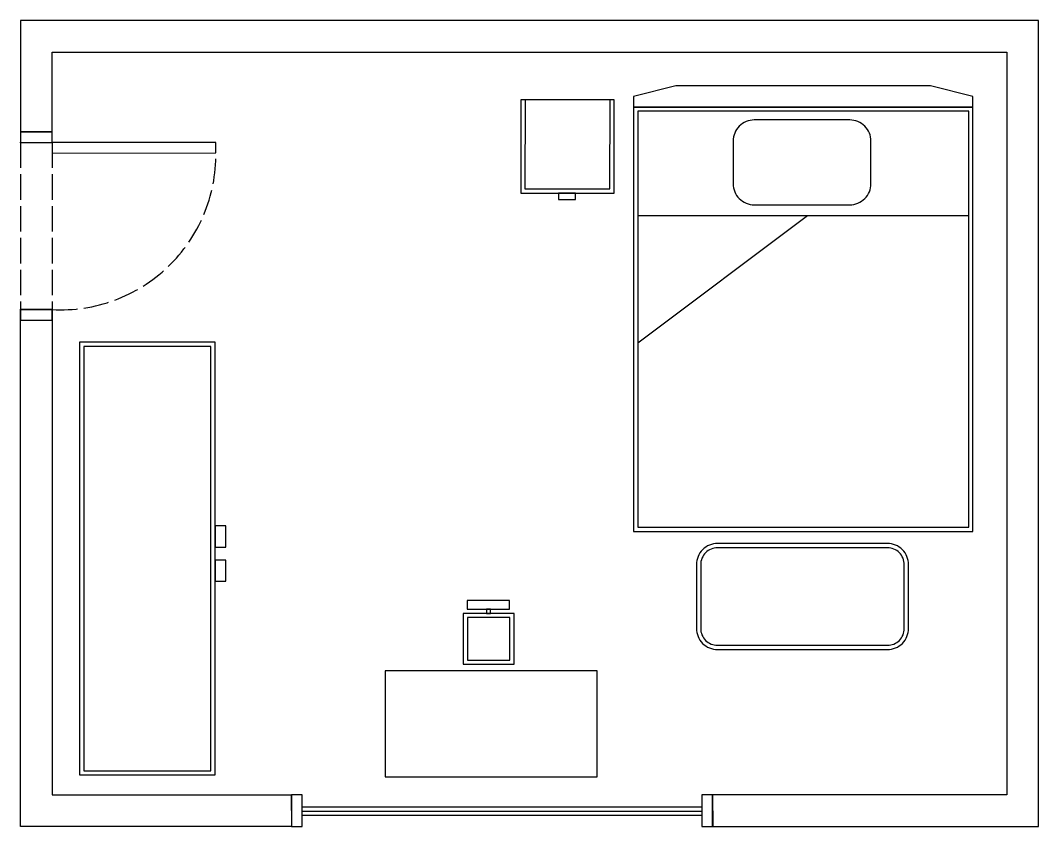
# Model space of a CAD drawing. Header units: centimetres. Extents: x 788 to 1950, y -495 to 482.
# Drawn here: x 1366.1 to 1846.1, y 101.9 to 481.9 of the extents above; entities that cross this region are included whole.
import ezdxf

# ---------------------------------------------------------------- set-up
doc = ezdxf.new("R2010")
doc.units = ezdxf.units.CM
doc.linetypes.add('ACAD_ISO02W100', pattern=[15, 12, -3])
for name, color, linetype in [('DUVAR', 7, 'Continuous'), ('KAPI', 7, 'Continuous'), ('PENCERE', 7, 'Continuous'), ('TEFRIS', 7, 'Continuous')]:
    doc.layers.add(name, color=color, linetype=linetype)

# ---------------------------------------------------------------- blocks, each defined once
blk = doc.blocks.new('pen_1')
at = {"layer": 'PENCERE'}
for points in [[(0, 0), (5, 0), (5, 15), (0, 15)], [(193.5, 0), (198.5, 0), (198.5, 15), (193.5, 15)], [(193.5, 0), (198.5, 0), (198.5, 15), (193.5, 15)]]:
    blk.add_lwpolyline(points, close=True, dxfattribs=at)
for points in [[(5, 9.36), (193.5, 9.36)], [(5, 7.36), (193.5, 7.36)], [(5, 5.36), (193.5, 5.36)]]:
    blk.add_lwpolyline(points, dxfattribs=at)
blk = doc.blocks.new('kapi_1')
at = {"layer": 'KAPI', "linetype": 'ACAD_ISO02W100'}
for p, q in [((0, -5), (0, -83.79)), ((15, -5), (15, -83.79))]:
    blk.add_line(p, q, dxfattribs=at)
at = {"layer": 'KAPI'}
blk.add_line((15, -5), (15, -5), dxfattribs=at)
for points in [[(0, 0), (0, -5), (15, -5), (15, 0)], [(14.95, -10.02), (92.18, -9.96), (92.18, -4.96), (14.95, -5.02)], [(0, -83.79), (0, -88.79), (15, -88.79), (15, -83.79)]]:
    blk.add_lwpolyline(points, close=True, dxfattribs=at)
at = {"layer": 'KAPI', "linetype": 'ACAD_ISO02W100'}
blk.add_arc((18.97, -10.68), 73.22, 266.8926, 0.5638, dxfattribs=at)
at = {"layer": 'KAPI'}
for p in [(0, -5), (0, -5), (0, -5), (0, -5), (0, -83.79), (0, -83.79)]:
    blk.add_point(p, dxfattribs=at)
blk = doc.blocks.new('yatak_1')
at = {"layer": 'TEFRIS'}
blk.add_line((-76, 146.71), (-156, 86.71), dxfattribs=at)
for points in [[(2, 198), (2, 203), (-18, 208), (-138, 208), (-158, 203), (-158, 198)], [(-158, -2), (2, -2), (2, 198), (-158, 198)], [(-156, 0), (0, 0), (0, 196), (-156, 196)], [(-156, 0), (0, 0), (0, 146.71), (-156, 146.71)]]:
    blk.add_lwpolyline(points, close=True, dxfattribs=at)
blk.add_lwpolyline([(-46.07, 161.91), (-46.07, 181.91, 0.414214), (-56.07, 191.91), (-101.07, 191.91, 0.414214), (-111.07, 181.91), (-111.07, 161.91, 0.414214), (-101.07, 151.91), (-56.07, 151.91, 0.414214)], format="xyb", close=True, dxfattribs=at)
blk = doc.blocks.new('komodin_1')
at = {"layer": 'TEFRIS'}
for points in [[(0, 0), (44, 0), (44, 44), (0, 44)], [(2, 2), (42, 2), (42.1, 44), (2.1, 44)], [(17.84, -0.03), (17.84, -3.03), (25.84, -3.03), (25.84, -0.03)]]:
    blk.add_lwpolyline(points, close=True, dxfattribs=at)
blk = doc.blocks.new('dolap_1')
at = {"layer": 'TEFRIS'}
for points in [[(-2, -202), (62, -202), (62, 2), (-2, 2)], [(0, -200), (60, -200), (60, 0), (0, 0)], [(62, -84.63), (62, -94.63), (67, -94.63), (67, -84.63)], [(62, -100.74), (62, -110.74), (67, -110.74), (67, -100.74)]]:
    blk.add_lwpolyline(points, close=True, dxfattribs=at)
blk = doc.blocks.new('puf_1')
at = {"layer": 'TEFRIS'}
for points in [[(10, -10), (90, -10, 0.414214), (100, 0), (100, 30, 0.414214), (90, 40), (10, 40, 0.414214), (0, 30), (0, 0, 0.414214)], [(10, -8), (90, -8, 0.414214), (98, 0), (98, 30, 0.414214), (90, 38), (10, 38, 0.414214), (2, 30), (2, 0, 0.414214)]]:
    blk.add_lwpolyline(points, format="xyb", close=True, dxfattribs=at)
blk = doc.blocks.new('masa_1')
at = {"layer": 'TEFRIS'}
for points in [[(38.72, 79.09), (58.72, 79.09), (58.72, 83.09), (38.72, 83.09)], [(36.86, 53.09), (60.86, 53.09), (60.86, 77.09), (36.86, 77.09)], [(47.77, 77.09), (49.77, 77.09), (49.77, 79.09), (47.77, 79.09)], [(38.86, 55.09), (58.86, 55.09), (58.86, 75.09), (38.86, 75.09)], [(0, 0), (100, 0), (100, 50), (0, 50)]]:
    blk.add_lwpolyline(points, close=True, dxfattribs=at)

msp = doc.modelspace()

# ---------------------------------------------------------------- linework, layer by layer
at = {"layer": 'DUVAR'}
for points in [[(1381.076, 429.371), (1381.076, 466.901), (1381.076, 466.901), (1831.076, 466.901), (1831.076, 466.901), (1831.076, 116.901), (1831.076, 116.901), (1692.387, 116.901), (1692.527, 101.901), (1846.076, 101.901), (1846.076, 481.901), (1366.076, 481.901), (1366.076, 429.371)], [(1493.744, 116.901), (1493.884, 101.901), (1366.076, 101.901), (1366.076, 345.577), (1381.076, 345.588), (1381.076, 116.901), (1381.076, 116.901)]]:
    msp.add_lwpolyline(points, close=True, dxfattribs=at)

# ---------------------------------------------------------------- block references
at = {"layer": 'KAPI'}
msp.add_blockref('kapi_1', (1366.076, 429.371), dxfattribs=at)
at = {"layer": 'PENCERE'}
msp.add_blockref('pen_1', (1493.884, 101.901), dxfattribs=at)
at = {"layer": 'TEFRIS'}
for name, p in [('yatak_1', (1813.122, 243.065)), ('komodin_1', (1601.939, 400.494)), ('dolap_1', (1395.924, 328.258)), ('puf_1', (1684.764, 195.357)), ('masa_1', (1538, 125.323))]:
    msp.add_blockref(name, p, dxfattribs=at)

doc.saveas('drawing.dxf')
